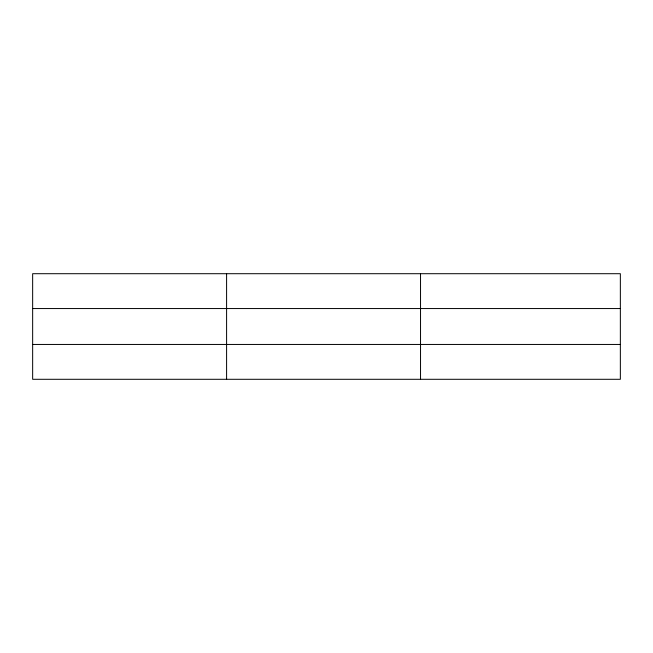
<?xml version="1.0" encoding="UTF-8"?>
<svg xmlns="http://www.w3.org/2000/svg" width="653" height="653" viewBox="0 0 653 653"><rect width="100%" height="100%" fill="white"/><g stroke="black" fill="none" stroke-linecap="round" stroke-linejoin="round"><path stroke-width="0.98" d="M226.591 379.295L226.591 273.705M420.532 379.295L420.532 273.705M620.35 308.551L620.35 273.705L32.65 273.705L32.65 379.295L620.35 379.295L620.35 308.551L32.65 308.551M32.65 344.449L620.35 344.449"/></g></svg>
